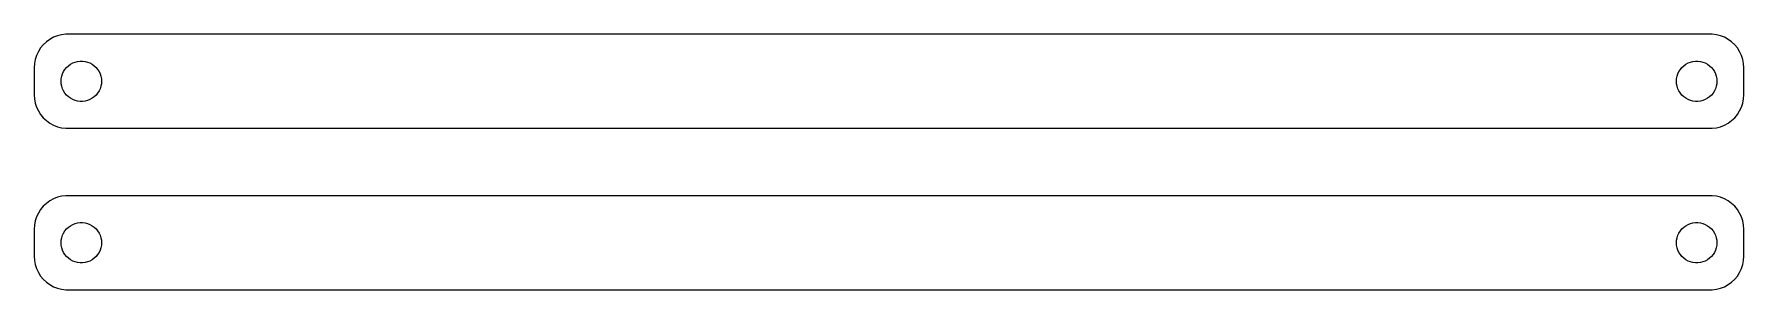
# Model space of a CAD drawing. Header units: metres. Extents: x -127 to 127, y 41 to 79.
import ezdxf

# ---------------------------------------------------------------- set-up
doc = ezdxf.new("R2010")
doc.units = ezdxf.units.M

msp = doc.modelspace()

# ---------------------------------------------------------------- linework, layer by layer
for p, q in [((-123.545, 78.7553), (-124.129, 78.5241)), ((-122.937, 78.9114), (-123.545, 78.7553)), ((-122.314, 78.9901), (-122.937, 78.9114)), ((122.314, 78.9901), (-122.314, 78.9901)), ((122.937, 78.9114), (122.314, 78.9901)), ((123.545, 78.7553), (122.937, 78.9114)), ((124.129, 78.5241), (123.545, 78.7553)), ((-126.382, 76.4088), (-126.649, 75.8406)), ((-126.045, 76.9389), (-126.382, 76.4088)), ((-125.645, 77.4227), (-126.045, 76.9389)), ((-125.187, 77.8526), (-125.645, 77.4227)), ((-124.679, 78.2216), (-125.187, 77.8526)), ((-124.129, 78.5241), (-124.679, 78.2216)), ((124.679, 78.2216), (124.129, 78.5241)), ((125.187, 77.8526), (124.679, 78.2216)), ((125.645, 77.4227), (125.187, 77.8526)), ((126.045, 76.9389), (125.645, 77.4227)), ((126.382, 76.4088), (126.045, 76.9389)), ((126.649, 75.8406), (126.382, 76.4088)), ((-126.961, 74.6267), (-127, 74)), ((-127, 74), (-127, 70)), ((-126.843, 75.2434), (-126.961, 74.6267)), ((-126.649, 75.8406), (-126.843, 75.2434)), ((-122.629, 73.4453), (-122.427, 73.7634)), ((-122.427, 73.7634), (-122.187, 74.0536)), ((-122.187, 74.0536), (-121.912, 74.3115)), ((-121.912, 74.3115), (-121.607, 74.533)), ((-121.607, 74.533), (-121.277, 74.7145)), ((-121.277, 74.7145), (-120.927, 74.8532)), ((-120.927, 74.8532), (-120.562, 74.9469)), ((-120.562, 74.9469), (-120.188, 74.9941)), ((-120.188, 74.9941), (-119.812, 74.9941)), ((-119.812, 74.9941), (-119.438, 74.9469)), ((-119.438, 74.9469), (-119.073, 74.8532)), ((-119.073, 74.8532), (-118.723, 74.7145)), ((-118.723, 74.7145), (-118.393, 74.533)), ((-118.393, 74.533), (-118.088, 74.3115)), ((-118.088, 74.3115), (-117.813, 74.0536)), ((-117.813, 74.0536), (-117.573, 73.7634)), ((-117.573, 73.7634), (-117.371, 73.4453)), ((117.371, 73.4453), (117.573, 73.7634)), ((117.573, 73.7634), (117.813, 74.0536)), ((117.813, 74.0536), (118.088, 74.3115)), ((118.088, 74.3115), (118.393, 74.533)), ((118.393, 74.533), (118.723, 74.7145)), ((118.723, 74.7145), (119.073, 74.8532)), ((119.073, 74.8532), (119.438, 74.9469)), ((119.438, 74.9469), (119.812, 74.9941)), ((119.812, 74.9941), (120.188, 74.9941)), ((120.188, 74.9941), (120.562, 74.9469)), ((120.562, 74.9469), (120.927, 74.8532)), ((120.927, 74.8532), (121.277, 74.7145)), ((121.277, 74.7145), (121.607, 74.533)), ((121.607, 74.533), (121.912, 74.3115)), ((121.912, 74.3115), (122.187, 74.0536)), ((122.187, 74.0536), (122.427, 73.7634)), ((122.427, 73.7634), (122.629, 73.4453)), ((126.843, 75.2434), (126.649, 75.8406)), ((126.961, 74.6267), (126.843, 75.2434)), ((127, 74), (126.961, 74.6267)), ((127, 70), (127, 74)), ((-123, 72), (-122.976, 72.376)), ((-122.976, 71.624), (-123, 72)), ((-122.976, 72.376), (-122.906, 72.7461)), ((-122.906, 71.2539), (-122.976, 71.624)), ((-122.906, 72.7461), (-122.789, 73.1044)), ((-122.789, 70.8956), (-122.906, 71.2539)), ((-122.789, 73.1044), (-122.629, 73.4453)), ((-117.371, 73.4453), (-117.211, 73.1044)), ((-117.211, 73.1044), (-117.094, 72.7461)), ((-117.094, 71.2539), (-117.211, 70.8956)), ((-117.094, 72.7461), (-117.024, 72.376)), ((-117.024, 71.624), (-117.094, 71.2539)), ((-117.024, 72.376), (-117, 72)), ((-117, 72), (-117.024, 71.624)), ((117, 72), (117.024, 72.376)), ((117.024, 71.624), (117, 72)), ((117.024, 72.376), (117.094, 72.7461)), ((117.094, 71.2539), (117.024, 71.624)), ((117.094, 72.7461), (117.211, 73.1044)), ((117.211, 70.8956), (117.094, 71.2539)), ((117.211, 73.1044), (117.371, 73.4453)), ((122.629, 73.4453), (122.789, 73.1044)), ((122.789, 73.1044), (122.906, 72.7461)), ((122.906, 71.2539), (122.789, 70.8956)), ((122.906, 72.7461), (122.976, 72.376)), ((122.976, 71.624), (122.906, 71.2539)), ((122.976, 72.376), (123, 72)), ((123, 72), (122.976, 71.624)), ((-127, 70), (-126.961, 69.3733)), ((-126.961, 69.3733), (-126.843, 68.7566)), ((-126.843, 68.7566), (-126.649, 68.1594)), ((-122.629, 70.5547), (-122.789, 70.8956)), ((-122.427, 70.2366), (-122.629, 70.5547)), ((-122.187, 69.9464), (-122.427, 70.2366)), ((-121.912, 69.6885), (-122.187, 69.9464)), ((-121.607, 69.467), (-121.912, 69.6885)), ((-121.277, 69.2855), (-121.607, 69.467)), ((-120.927, 69.1468), (-121.277, 69.2855)), ((-120.562, 69.0531), (-120.927, 69.1468)), ((-120.188, 69.0059), (-120.562, 69.0531)), ((-119.812, 69.0059), (-120.188, 69.0059)), ((-119.438, 69.0531), (-119.812, 69.0059)), ((-119.073, 69.1468), (-119.438, 69.0531)), ((-118.723, 69.2855), (-119.073, 69.1468)), ((-118.393, 69.467), (-118.723, 69.2855)), ((-118.088, 69.6885), (-118.393, 69.467)), ((-117.813, 69.9464), (-118.088, 69.6885)), ((-117.573, 70.2366), (-117.813, 69.9464)), ((-117.371, 70.5547), (-117.573, 70.2366)), ((-117.211, 70.8956), (-117.371, 70.5547)), ((117.371, 70.5547), (117.211, 70.8956)), ((117.573, 70.2366), (117.371, 70.5547)), ((117.813, 69.9464), (117.573, 70.2366)), ((118.088, 69.6885), (117.813, 69.9464)), ((118.393, 69.467), (118.088, 69.6885)), ((118.723, 69.2855), (118.393, 69.467)), ((119.073, 69.1468), (118.723, 69.2855)), ((119.438, 69.0531), (119.073, 69.1468)), ((119.812, 69.0059), (119.438, 69.0531)), ((120.188, 69.0059), (119.812, 69.0059)), ((120.562, 69.0531), (120.188, 69.0059)), ((120.927, 69.1468), (120.562, 69.0531)), ((121.277, 69.2855), (120.927, 69.1468)), ((121.607, 69.467), (121.277, 69.2855)), ((121.912, 69.6885), (121.607, 69.467)), ((122.187, 69.9464), (121.912, 69.6885)), ((122.427, 70.2366), (122.187, 69.9464)), ((122.629, 70.5547), (122.427, 70.2366)), ((122.789, 70.8956), (122.629, 70.5547)), ((126.649, 68.1594), (126.843, 68.7566)), ((126.843, 68.7566), (126.961, 69.3733)), ((126.961, 69.3733), (127, 70)), ((-126.649, 68.1594), (-126.382, 67.5912)), ((-126.382, 67.5912), (-126.045, 67.0611)), ((-126.045, 67.0611), (-125.645, 66.5773)), ((-125.645, 66.5773), (-125.187, 66.1474)), ((-125.187, 66.1474), (-124.679, 65.7784)), ((124.679, 65.7784), (125.187, 66.1474)), ((125.187, 66.1474), (125.645, 66.5773)), ((125.645, 66.5773), (126.045, 67.0611)), ((126.045, 67.0611), (126.382, 67.5912)), ((126.382, 67.5912), (126.649, 68.1594)), ((-124.679, 65.7784), (-124.129, 65.4759)), ((-124.129, 65.4759), (-123.545, 65.2447)), ((-123.545, 65.2447), (-122.937, 65.0886)), ((-122.937, 65.0886), (-122.314, 65.0099)), ((-122.314, 65.0099), (122.314, 65.0099)), ((122.314, 65.0099), (122.937, 65.0886)), ((122.937, 65.0886), (123.545, 65.2447)), ((123.545, 65.2447), (124.129, 65.4759)), ((124.129, 65.4759), (124.679, 65.7784)), ((-125.645, 53.4227), (-126.045, 52.9389)), ((-125.187, 53.8526), (-125.645, 53.4227)), ((-124.679, 54.2216), (-125.187, 53.8526)), ((-124.129, 54.5241), (-124.679, 54.2216)), ((-123.545, 54.7553), (-124.129, 54.5241)), ((-122.937, 54.9114), (-123.545, 54.7553)), ((-122.314, 54.9901), (-122.937, 54.9114)), ((122.314, 54.9901), (-122.314, 54.9901)), ((122.937, 54.9114), (122.314, 54.9901)), ((123.545, 54.7553), (122.937, 54.9114)), ((124.129, 54.5241), (123.545, 54.7553)), ((124.679, 54.2216), (124.129, 54.5241)), ((125.187, 53.8526), (124.679, 54.2216)), ((125.645, 53.4227), (125.187, 53.8526)), ((126.045, 52.9389), (125.645, 53.4227)), ((-126.843, 51.2434), (-126.961, 50.6267)), ((-126.649, 51.8406), (-126.843, 51.2434)), ((-126.382, 52.4088), (-126.649, 51.8406)), ((-126.045, 52.9389), (-126.382, 52.4088)), ((-121.277, 50.7145), (-120.927, 50.8532)), ((-120.927, 50.8532), (-120.562, 50.9469)), ((-120.562, 50.9469), (-120.188, 50.9941)), ((-120.188, 50.9941), (-119.812, 50.9941)), ((-119.812, 50.9941), (-119.438, 50.9469)), ((-119.438, 50.9469), (-119.073, 50.8532)), ((-119.073, 50.8532), (-118.723, 50.7145)), ((118.723, 50.7145), (119.073, 50.8532)), ((119.073, 50.8532), (119.438, 50.9469)), ((119.438, 50.9469), (119.812, 50.9941)), ((119.812, 50.9941), (120.188, 50.9941)), ((120.188, 50.9941), (120.562, 50.9469)), ((120.562, 50.9469), (120.927, 50.8532)), ((120.927, 50.8532), (121.277, 50.7145)), ((126.382, 52.4088), (126.045, 52.9389)), ((126.649, 51.8406), (126.382, 52.4088)), ((126.843, 51.2434), (126.649, 51.8406)), ((126.961, 50.6267), (126.843, 51.2434)), ((-126.961, 50.6267), (-127, 50)), ((-127, 50), (-127, 46)), ((-123, 48), (-122.976, 48.376)), ((-122.976, 48.376), (-122.906, 48.7461)), ((-122.906, 48.7461), (-122.789, 49.1044)), ((-122.789, 49.1044), (-122.629, 49.4453)), ((-122.629, 49.4453), (-122.427, 49.7634)), ((-122.427, 49.7634), (-122.187, 50.0536)), ((-122.187, 50.0536), (-121.912, 50.3115)), ((-121.912, 50.3115), (-121.607, 50.533)), ((-121.607, 50.533), (-121.277, 50.7145)), ((-118.723, 50.7145), (-118.393, 50.533)), ((-118.393, 50.533), (-118.088, 50.3115)), ((-118.088, 50.3115), (-117.813, 50.0536)), ((-117.813, 50.0536), (-117.573, 49.7634)), ((-117.573, 49.7634), (-117.371, 49.4453)), ((-117.371, 49.4453), (-117.211, 49.1044)), ((-117.211, 49.1044), (-117.094, 48.7461)), ((-117.094, 48.7461), (-117.024, 48.376)), ((-117.024, 48.376), (-117, 48)), ((117, 48), (117.024, 48.376)), ((117.024, 48.376), (117.094, 48.7461)), ((117.094, 48.7461), (117.211, 49.1044)), ((117.211, 49.1044), (117.371, 49.4453)), ((117.371, 49.4453), (117.573, 49.7634)), ((117.573, 49.7634), (117.813, 50.0536)), ((117.813, 50.0536), (118.088, 50.3115)), ((118.088, 50.3115), (118.393, 50.533)), ((118.393, 50.533), (118.723, 50.7145)), ((121.277, 50.7145), (121.607, 50.533)), ((121.607, 50.533), (121.912, 50.3115)), ((121.912, 50.3115), (122.187, 50.0536)), ((122.187, 50.0536), (122.427, 49.7634)), ((122.427, 49.7634), (122.629, 49.4453)), ((122.629, 49.4453), (122.789, 49.1044)), ((122.789, 49.1044), (122.906, 48.7461)), ((122.906, 48.7461), (122.976, 48.376)), ((122.976, 48.376), (123, 48)), ((127, 50), (126.961, 50.6267)), ((127, 46), (127, 50)), ((-127, 46), (-126.961, 45.3733)), ((-122.976, 47.624), (-123, 48)), ((-122.906, 47.2539), (-122.976, 47.624)), ((-122.789, 46.8956), (-122.906, 47.2539)), ((-122.629, 46.5547), (-122.789, 46.8956)), ((-122.427, 46.2366), (-122.629, 46.5547)), ((-122.187, 45.9464), (-122.427, 46.2366)), ((-121.912, 45.6885), (-122.187, 45.9464)), ((-117.813, 45.9464), (-118.088, 45.6885)), ((-117.573, 46.2366), (-117.813, 45.9464)), ((-117.371, 46.5547), (-117.573, 46.2366)), ((-117.211, 46.8956), (-117.371, 46.5547)), ((-117.094, 47.2539), (-117.211, 46.8956)), ((-117.024, 47.624), (-117.094, 47.2539)), ((-117, 48), (-117.024, 47.624)), ((117.024, 47.624), (117, 48)), ((117.094, 47.2539), (117.024, 47.624)), ((117.211, 46.8956), (117.094, 47.2539)), ((117.371, 46.5547), (117.211, 46.8956)), ((117.573, 46.2366), (117.371, 46.5547)), ((117.813, 45.9464), (117.573, 46.2366)), ((118.088, 45.6885), (117.813, 45.9464)), ((122.187, 45.9464), (121.912, 45.6885)), ((122.427, 46.2366), (122.187, 45.9464)), ((122.629, 46.5547), (122.427, 46.2366)), ((122.789, 46.8956), (122.629, 46.5547)), ((122.906, 47.2539), (122.789, 46.8956)), ((122.976, 47.624), (122.906, 47.2539)), ((123, 48), (122.976, 47.624)), ((126.961, 45.3733), (127, 46)), ((-126.961, 45.3733), (-126.843, 44.7566)), ((-126.843, 44.7566), (-126.649, 44.1594)), ((-126.649, 44.1594), (-126.382, 43.5912)), ((-126.382, 43.5912), (-126.045, 43.0611)), ((-121.607, 45.467), (-121.912, 45.6885)), ((-121.277, 45.2855), (-121.607, 45.467)), ((-120.927, 45.1468), (-121.277, 45.2855)), ((-120.562, 45.0531), (-120.927, 45.1468)), ((-120.188, 45.0059), (-120.562, 45.0531)), ((-119.812, 45.0059), (-120.188, 45.0059)), ((-119.438, 45.0531), (-119.812, 45.0059)), ((-119.073, 45.1468), (-119.438, 45.0531)), ((-118.723, 45.2855), (-119.073, 45.1468)), ((-118.393, 45.467), (-118.723, 45.2855)), ((-118.088, 45.6885), (-118.393, 45.467)), ((118.393, 45.467), (118.088, 45.6885)), ((118.723, 45.2855), (118.393, 45.467)), ((119.073, 45.1468), (118.723, 45.2855)), ((119.438, 45.0531), (119.073, 45.1468)), ((119.812, 45.0059), (119.438, 45.0531)), ((120.188, 45.0059), (119.812, 45.0059)), ((120.562, 45.0531), (120.188, 45.0059)), ((120.927, 45.1468), (120.562, 45.0531)), ((121.277, 45.2855), (120.927, 45.1468)), ((121.607, 45.467), (121.277, 45.2855)), ((121.912, 45.6885), (121.607, 45.467)), ((126.045, 43.0611), (126.382, 43.5912)), ((126.382, 43.5912), (126.649, 44.1594)), ((126.649, 44.1594), (126.843, 44.7566)), ((126.843, 44.7566), (126.961, 45.3733)), ((-126.045, 43.0611), (-125.645, 42.5773)), ((-125.645, 42.5773), (-125.187, 42.1474)), ((-125.187, 42.1474), (-124.679, 41.7784)), ((-124.679, 41.7784), (-124.129, 41.4759)), ((-124.129, 41.4759), (-123.545, 41.2447)), ((-123.545, 41.2447), (-122.937, 41.0886)), ((-122.937, 41.0886), (-122.314, 41.0099)), ((-122.314, 41.0099), (122.314, 41.0099)), ((122.314, 41.0099), (122.937, 41.0886)), ((122.937, 41.0886), (123.545, 41.2447)), ((123.545, 41.2447), (124.129, 41.4759)), ((124.129, 41.4759), (124.679, 41.7784)), ((124.679, 41.7784), (125.187, 42.1474)), ((125.187, 42.1474), (125.645, 42.5773)), ((125.645, 42.5773), (126.045, 43.0611))]:
    msp.add_line(p, q)

doc.saveas('drawing.dxf')
